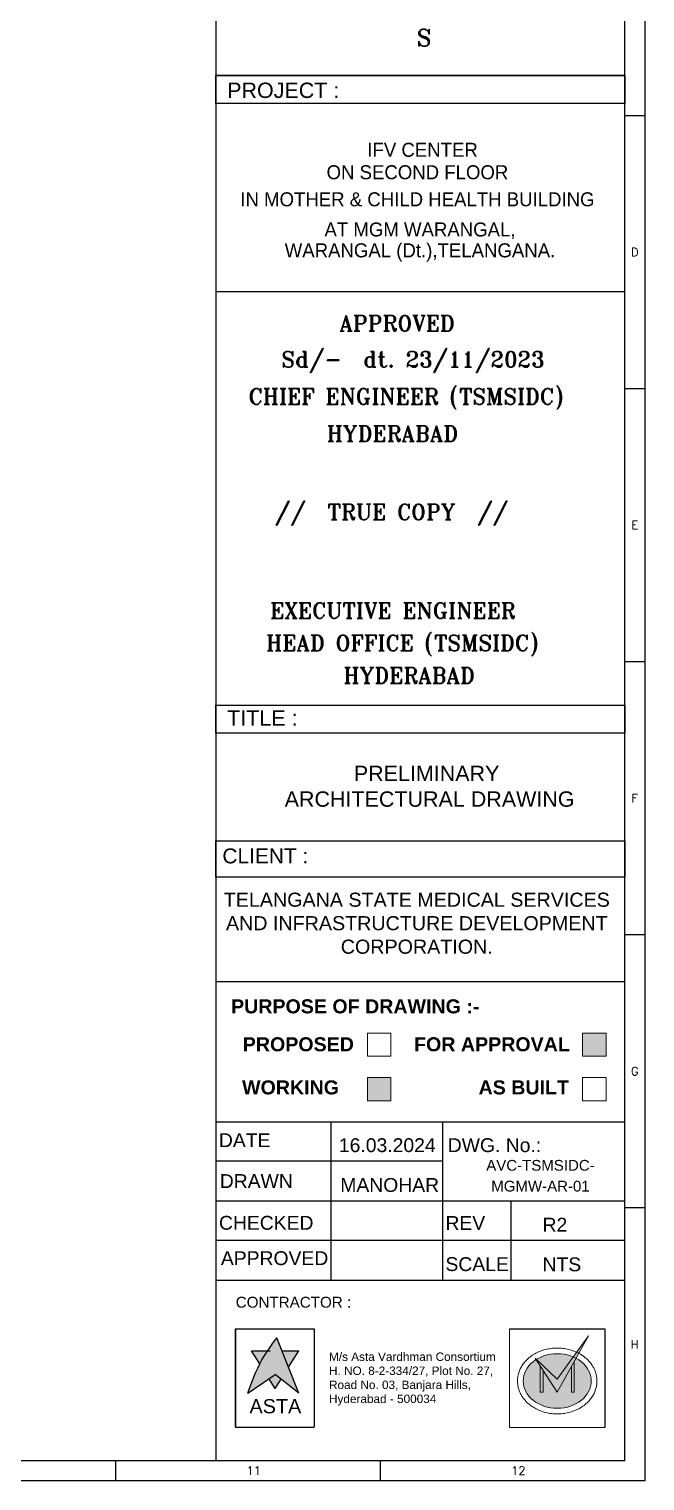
# Model space of a CAD drawing. Extents: x 2733443 to 3206532, y -1516114 to -1264405.
# Drawn here: x 2783369 to 2795389, y -1389320 to -1360977 of the extents above; entities that cross this region are included whole.
import ezdxf
from ezdxf.enums import TextEntityAlignment as Align

# ---------------------------------------------------------------- set-up
doc = ezdxf.new("R2010")
doc.units = 0
doc.header["$MEASUREMENT"] = 0
doc.linetypes.add('1', pattern=[0, 0, 0])
doc.layers.get('0').update_dxf_attribs({"color": 250, "linetype": '1'})
doc.layers.add('0.0', color=8, linetype='Continuous', lineweight=0)
doc.layers.add('formate text', color=8, linetype='Continuous', lineweight=0)
for name, color, linetype in [('GRIDS', 2, 'Continuous'), ('TEXT', 5, '1'), ('TITLE', 7, 'Continuous'), ('walls', 1, 'Continuous')]:
    doc.layers.add(name, color=color, linetype=linetype)
doc.styles.add('ARIAL', font='arial.ttf')
doc.styles.add('FORMATE', font='arialbd.ttf')
doc.styles.add('ROMANS', font='romans.shx')
doc.styles.add('ROMANT', font='romant.shx')
doc.styles.add('RT', font='romant.shx')
doc.styles.add('style3', font='arialbd.ttf')

# ---------------------------------------------------------------- blocks, each defined once
blk = doc.blocks.new('A$C1BA14061')
at = {"layer": 'TITLE', "color": 7}
for p, q in [((203982, 0), (203982, -140464)), ((203982, -52674), (202692, -52674)), ((203982, -70232), (202692, -70232)), ((203982, -87790), (202692, -87790)), ((203982, -105348), (202692, -105348)), ((203982, -122906), (202692, -122906)), ((203982, -140464), (0, -140464))]:
    blk.add_line(p, q, dxfattribs=at)
at = {"layer": 'TITLE'}
for q in [(202692, -1290), (1204, -139174)]:
    blk.add_line((202692, -139174), q, dxfattribs=at)
at = {"layer": 'TITLE', "color": 0}
for p, q in [((169971, -140464), (169971, -139174)), ((186976, -140464), (186976, -139174))]:
    blk.add_line(p, q, dxfattribs=at)
at = {"layer": 'TITLE', "color": 7, "style": 'ROMANS', "width": 1}
for s, p in [('D', (203324, -61439)), ('E', (203324, -78997)), ('F', (203324, -96555)), ('G', (203324, -114113)), ('H', (203324, -131671))]:
    blk.add_text(s, height=535, dxfattribs=at).set_placement(p, align=Align.MIDDLE)
at = {"layer": 'TITLE', "color": 0, "style": 'ROMANS', "width": 1}
for s, p in [('11', (178836, -139799)), ('12', (195842, -139799))]:
    blk.add_text(s, height=534.7, dxfattribs=at).set_placement(p, align=Align.MIDDLE)
blk = doc.blocks.new('IVF-CONTRACTOR')
at = {"lineweight": -3, "true_color": 0x293189}
h = blk.add_hatch(color=177, dxfattribs=at)
h.dxf.hatch_style = 1
edge = h.paths.add_edge_path()
edge.add_spline(control_points=[(3037286, -1386527), (3037185, -1386667), (3036944, -1387001), (3036801, -1387388), (3036719, -1387609)], knot_values=[0, 0, 0, 0, 519.520055, 1226.818077, 1226.818077, 1226.818077, 1226.818077], degree=3, periodic=0)
edge.add_line((3036719, -1387609), (3037255, -1387240))
edge.add_line((3037255, -1387240), (3037717, -1387609))
edge.add_line((3037717, -1387609), (3037286, -1386527))
at = {"lineweight": -3, "true_color": 0xc7c8ca}
h = blk.add_hatch(color=9, dxfattribs=at)
h.dxf.hatch_style = 1
edge = h.paths.add_edge_path()
edge.add_spline(control_points=[(3036953, -1387033), (3036967, -1387008), (3037022, -1386919), (3037088, -1386836), (3037139, -1386779)], knot_values=[3356.588859, 3356.588859, 3356.588859, 3356.588859, 3831.174934, 5081.098827, 5081.098827, 5081.098827, 5081.098827], degree=3, periodic=0)
edge.add_line((3037139, -1386779), (3036793, -1386779))
edge.add_line((3036793, -1386779), (3036953, -1387033))
h.paths.add_polyline_path([(3037717, -1386779), (3037386, -1386779), (3037515, -1387102)])
h.paths.add_polyline_path([(3037370, -1387332), (3037255, -1387240), (3037134, -1387323), (3037255, -1387517)])
at = {"true_color": 0xed1f24}
h = blk.add_hatch(color=240, dxfattribs=at)
h.dxf.hatch_style = 1
edge = h.paths.add_edge_path()
edge.add_line((3042329, -1386921), (3042349, -1386951))
edge.add_ellipse((3042760, -1387369), major_axis=(-665, 0), ratio=0.800236, start_angle=-52.6357, end_angle=-51.8324, ccw=False)
edge.add_line((3042356, -1386946), (3042329, -1386921))
at = {"layer": '0.0', "true_color": 0xed1f24}
h = blk.add_hatch(color=240, dxfattribs=at)
h.dxf.hatch_style = 1
edge = h.paths.add_edge_path()
edge.add_line((3042760, -1387590), (3043125, -1386925))
edge.add_ellipse((3042760, -1387369), major_axis=(-665, 0), ratio=0.800236, start_angle=-123.3804, end_angle=-117.8517)
edge.add_line((3043070, -1386899), (3042760, -1387331))
edge.add_line((3042760, -1387331), (3042356, -1386946))
edge.add_ellipse((3042760, -1387369), major_axis=(-665, 0), ratio=0.800236, start_angle=-52.6357, end_angle=-51.8324)
edge.add_line((3042349, -1386951), (3042760, -1387590))
edge = h.paths.add_edge_path()
edge.add_spline(control_points=[(3043179, -1386828), (3043165, -1386821), (3043150, -1386814), (3043136, -1386807)], knot_values=[-2.156071, -2.156071, -2.156071, -2.156071, -2.090953, -2.090953, -2.090953, -2.090953], degree=3, periodic=0)
edge.add_line((3043136, -1386807), (3043070, -1386899))
edge.add_ellipse((3042760, -1387369), major_axis=(-665, 0), ratio=0.800236, start_angle=-123.3804, end_angle=-117.8517, ccw=False)
edge.add_line((3043125, -1386925), (3043179, -1386828))
edge = h.paths.add_edge_path()
edge.add_line((3043367, -1386486), (3043136, -1386807))
edge.add_spline(control_points=[(3043136, -1386807), (3043150, -1386814), (3043165, -1386821), (3043179, -1386828)], knot_values=[-2.156071, -2.156071, -2.156071, -2.156071, -2.090953, -2.090953, -2.090953, -2.090953], degree=3, periodic=0)
edge.add_line((3043179, -1386828), (3043367, -1386486))
at = {"layer": '0.0', "true_color": 0x139b48}
h = blk.add_hatch(color=114, dxfattribs=at)
h.dxf.hatch_style = 1
edge = h.paths.add_edge_path()
edge.add_ellipse((3042760, -1387369), major_axis=(-665, 0), ratio=0.800236, start_angle=-51.8324, end_angle=236.6196)
edge.add_line((3043125, -1386925), (3043091, -1386988))
edge.add_line((3043091, -1386988), (3043091, -1387590))
edge.add_line((3043091, -1387590), (3043036, -1387590))
edge.add_line((3043036, -1387590), (3043036, -1387088))
edge.add_line((3043036, -1387088), (3042760, -1387590))
edge.add_line((3042760, -1387590), (3042484, -1387160))
edge.add_line((3042484, -1387160), (3042484, -1387590))
edge.add_line((3042484, -1387590), (3042428, -1387590))
edge.add_line((3042428, -1387590), (3042428, -1387075))
edge.add_line((3042428, -1387075), (3042349, -1386951))
edge = h.paths.add_edge_path()
edge.add_ellipse((3042760, -1387369), major_axis=(-665, 0), ratio=0.800236, start_angle=-117.8517, end_angle=-52.6357)
edge.add_line((3042356, -1386946), (3042760, -1387331))
edge.add_line((3042760, -1387331), (3043070, -1386899))
at = {"layer": '0.0', "true_color": 0x000000}
h = blk.add_hatch(color=18, dxfattribs=at)
h.dxf.hatch_style = 1
h.paths.add_polyline_path([(3042484, -1387160), (3042428, -1387075), (3042428, -1387590), (3042484, -1387590)])
h.paths.add_polyline_path([(3043036, -1387590), (3043091, -1387590), (3043091, -1386988), (3043036, -1387088)])
at = {"color": 18, "lineweight": -3, "true_color": 0x000000}
for p, q in [((3036484, -1386350), (3038013, -1386350)), ((3036484, -1388267), (3036484, -1386350)), ((3036485, -1386350), (3038009, -1386350)), ((3036485, -1388278), (3036485, -1386350)), ((3038013, -1386350), (3038013, -1388267)), ((3041829, -1386350), (3043688, -1386350)), ((3043688, -1386350), (3043688, -1388278)), ((3038011, -1388278), (3036483, -1388278))]:
    blk.add_line(p, q, dxfattribs=at)
at = {"color": 251, "lineweight": -3, "true_color": 0x636466}
for p, q in [((3037717, -1387609), (3037286, -1386527)), ((3036793, -1386779), (3037155, -1386779)), ((3036953, -1387033), (3036793, -1386779)), ((3037386, -1386779), (3037717, -1386779)), ((3037515, -1387102), (3037717, -1386779)), ((3036719, -1387609), (3037255, -1387240)), ((3037255, -1387517), (3037134, -1387323)), ((3037717, -1387609), (3037255, -1387240)), ((3037255, -1387517), (3037370, -1387332))]:
    blk.add_line(p, q, dxfattribs=at)
blk.add_spline([(3036719, -1387609), (3036998, -1386959), (3037286, -1386527)], degree=3, dxfattribs=at)
at = {"layer": '0.0', "color": 18, "true_color": 0x000000}
for p, q in [((3036485, -1386350), (3038009, -1386350)), ((3036485, -1388278), (3036485, -1386350)), ((3036485, -1388278), (3036485, -1386350)), ((3036485, -1386350), (3038009, -1386350)), ((3038013, -1386350), (3038013, -1388278)), ((3041829, -1386350), (3043688, -1386350)), ((3041829, -1388278), (3041829, -1386350)), ((3042760, -1387590), (3043367, -1386486)), ((3042760, -1387331), (3043367, -1386486)), ((3043688, -1386350), (3043688, -1388278)), ((3042760, -1387590), (3042329, -1386921)), ((3042329, -1386921), (3042760, -1387331)), ((3042428, -1387075), (3042428, -1387590)), ((3043036, -1387088), (3043036, -1387590)), ((3043091, -1387590), (3043091, -1386988)), ((3042484, -1387590), (3042484, -1387160)), ((3042428, -1387590), (3042484, -1387590)), ((3043036, -1387590), (3043091, -1387590)), ((3038009, -1388278), (3036485, -1388278)), ((3043688, -1388278), (3041829, -1388278))]:
    blk.add_line(p, q, dxfattribs=at)
blk.add_ellipse((3042760, -1387369), major_axis=(-665, 0), ratio=0.800236, start_param=-3.141592653589793, end_param=3.141592653589793, dxfattribs=at)
blk.add_open_spline([(3043535, -1387369), (3043535, -1387353), (3043534, -1387336), (3043530, -1387296), (3043527, -1387272), (3043516, -1387226), (3043509, -1387202), (3043492, -1387157), (3043483, -1387135), (3043460, -1387092), (3043448, -1387071), (3043420, -1387031), (3043405, -1387011), (3043372, -1386974), (3043355, -1386956), (3043318, -1386922), (3043298, -1386906), (3043258, -1386875), (3043236, -1386861), (3043183, -1386829), (3043150, -1386812), (3043081, -1386783), (3043045, -1386771), (3042972, -1386750), (3042935, -1386742), (3042860, -1386731), (3042821, -1386728), (3042745, -1386726), (3042706, -1386727), (3042630, -1386735), (3042593, -1386741), (3042518, -1386757), (3042482, -1386768), (3042412, -1386794), (3042377, -1386809), (3042312, -1386843), (3042280, -1386862), (3042221, -1386905), (3042194, -1386928), (3042147, -1386974), (3042127, -1386996), (3042091, -1387042), (3042074, -1387067), (3042045, -1387117), (3042033, -1387143), (3042012, -1387197), (3042003, -1387225), (3041992, -1387276), (3041988, -1387299), (3041984, -1387347), (3041984, -1387371), (3041986, -1387418), (3041989, -1387442), (3041997, -1387489), (3042003, -1387512), (3042018, -1387557), (3042026, -1387580), (3042047, -1387623), (3042058, -1387645), (3042084, -1387686), (3042098, -1387706), (3042129, -1387744), (3042145, -1387762), (3042180, -1387798), (3042199, -1387814), (3042238, -1387846), (3042259, -1387861), (3042311, -1387894), (3042343, -1387912), (3042409, -1387944), (3042444, -1387957), (3042515, -1387980), (3042552, -1387989), (3042626, -1388003), (3042664, -1388007), (3042740, -1388012), (3042778, -1388012), (3042854, -1388008), (3042892, -1388003), (3042966, -1387989), (3043003, -1387980), (3043074, -1387958), (3043109, -1387944), (3043175, -1387913), (3043208, -1387895), (3043268, -1387856), (3043297, -1387834), (3043351, -1387787), (3043376, -1387761), (3043416, -1387713), (3043432, -1387690), (3043462, -1387643), (3043475, -1387619), (3043497, -1387569), (3043507, -1387543), (3043522, -1387491), (3043527, -1387464), (3043533, -1387415), (3043535, -1387392), (3043535, -1387369)], degree=3, knots=[-3.141593, -3.141593, -3.141593, -3.141593, -3.06788, -3.06788, -2.960953, -2.960953, -2.854026, -2.854026, -2.747099, -2.747099, -2.640172, -2.640172, -2.533245, -2.533245, -2.426319, -2.426319, -2.319392, -2.319392, -2.212465, -2.212465, -2.059875, -2.059875, -1.907286, -1.907286, -1.754697, -1.754697, -1.602107, -1.602107, -1.449518, -1.449518, -1.296928, -1.296928, -1.144339, -1.144339, -0.99175, -0.99175, -0.83916, -0.83916, -0.686571, -0.686571, -0.558641, -0.558641, -0.43071, -0.43071, -0.30278, -0.30278, -0.17485, -0.17485, -0.068516, -0.068516, 0.037819, 0.037819, 0.144154, 0.144154, 0.250488, 0.250488, 0.356823, 0.356823, 0.463157, 0.463157, 0.569492, 0.569492, 0.675826, 0.675826, 0.782161, 0.782161, 0.888495, 0.888495, 1.039928, 1.039928, 1.191361, 1.191361, 1.342794, 1.342794, 1.494227, 1.494227, 1.64566, 1.64566, 1.797093, 1.797093, 1.948526, 1.948526, 2.099959, 2.099959, 2.251392, 2.251392, 2.402825, 2.402825, 2.554258, 2.554258, 2.675591, 2.675591, 2.796924, 2.796924, 2.918258, 2.918258, 3.039591, 3.039591, 3.141593, 3.141593, 3.141593, 3.141593], dxfattribs=at)
at = {"lineweight": -3, "attachment_point": 1, "style": 'ARIAL'}
for s, width, gutter_width, insert, char_height in [('{\\C256;CONTRACTOR :}', 3919.85, 1060, (3036485, -1385725), 212.06), ('{\\C256;M/s Asta Vardhman Consortium\\PH. NO. 8-2-334/27, Plot No. 27, Road No. 03, Banjara Hills, Hyderabad - 500034}', 3696.75, 822, (3038306, -1386813), 164.38)]:
    blk.add_mtext_dynamic_manual_height_columns(s, width=width, gutter_width=gutter_width, heights=[0], dxfattribs=dict(at, insert=insert, char_height=char_height))
at = {"color": 18, "lineweight": 100, "true_color": 0x000000, "insert": (3036754, -1387723), "char_height": 276.9, "attachment_point": 1, "style": 'ARIAL'}
blk.add_mtext_dynamic_manual_height_columns('ASTA', width=997.56, gutter_width=254, heights=[0], dxfattribs=at)

msp = doc.modelspace()

# ---------------------------------------------------------------- hatches: boundary and pattern name
at = {"layer": 'walls', "lineweight": -3}
h = msp.add_hatch(color=1, dxfattribs=at)
h.dxf.hatch_style = 1
h.paths.add_polyline_path([(2794170.5828, -1381027.9204), (2794630.6827, -1381027.9204), (2794630.6827, -1380576.8516), (2794170.5828, -1380576.8516)])
h.paths.add_polyline_path([(2789971.5048, -1381897.891), (2790431.6048, -1381897.891), (2790431.6048, -1381446.8222), (2789971.5048, -1381446.8222)])

# ---------------------------------------------------------------- linework, layer by layer
at = {"color": 18, "ltscale": 2, "true_color": 0x000000}
msp.add_line((2787016.0149, -1382308.689), (2794997.0723, -1382308.689), dxfattribs=at)
for p, q in [((2789265.8451, -1385403.3701), (2789265.8451, -1382303.8735)), ((2791437.7986, -1382303.8735), (2791437.7986, -1385403.3701)), ((2791437.7986, -1383078.5758), (2787016.0149, -1383078.5758)), ((2787016.0149, -1383853.6218), (2794997.0723, -1383853.6218)), ((2792776.2099, -1385403.0264), (2792776.2099, -1383853.6218)), ((2794997.0723, -1384628.3241), (2787016.0149, -1384628.3241))]:
    msp.add_line(p, q)
at = {"ltscale": 2}
msp.add_line((2787016.0149, -1385403.0264), (2794997.0723, -1385403.0264), dxfattribs=at)
at = {"layer": '0.0', "color": 7, "lineweight": 15, "elevation": -173.1206}
for points in [[(2789971.5048, -1380576.8516), (2790431.6048, -1380576.8516), (2790431.6048, -1381027.9204), (2789971.5048, -1381027.9204)], [(2794170.5828, -1380576.8516), (2794630.6827, -1380576.8516), (2794630.6827, -1381027.9204), (2794170.5828, -1381027.9204)], [(2789971.5048, -1381446.8222), (2790431.6048, -1381446.8222), (2790431.6048, -1381897.891), (2789971.5048, -1381897.891)], [(2794170.5828, -1381446.8222), (2794630.6827, -1381446.8222), (2794630.6827, -1381897.891), (2794170.5828, -1381897.891)]]:
    msp.add_lwpolyline(points, close=True, dxfattribs=at)
at = {"layer": 'TITLE'}
for p, q in [((2787016.0149, -1347073.5222), (2787016.0149, -1388928.8784)), ((2794997.0723, -1361881.6141), (2787016.0149, -1361881.6141)), ((2787016.0149, -1366098.7703), (2794994.2309, -1366098.7703)), ((2787016.0149, -1374176.9057), (2794994.2309, -1374176.9057)), ((2787016.0149, -1374724.4303), (2787016.0149, -1374176.9057)), ((2794994.2309, -1374176.9057), (2794994.2309, -1374724.4303)), ((2794994.2309, -1374724.4303), (2787016.0149, -1374724.4303))]:
    msp.add_line(p, q, dxfattribs=at)
for points in [[(2787016.0149, -1361881.6141), (2794994.2309, -1361881.6141), (2794994.2309, -1362429.1387), (2787016.0149, -1362429.1387)], [(2787016.0149, -1376825.3785), (2794997.0723, -1376825.3785), (2794997.0723, -1377534.8622), (2787016.0149, -1377534.8622)]]:
    msp.add_lwpolyline(points, close=True, dxfattribs=at)
at = {"layer": 'walls', "color": 7, "lineweight": -3}
msp.add_line((2787016.0149, -1379571.4322), (2794997.0723, -1379571.4322), dxfattribs=at)
at = {"layer": 'walls', "color": 18, "lineweight": -3, "true_color": 0x000000}
msp.add_line((2787016.0149, -1382308.689), (2794997.0723, -1382308.689), dxfattribs=at)

# ---------------------------------------------------------------- block references
at = {"color": 240, "true_color": 0xed1f24}
msp.add_blockref('IVF-CONTRACTOR', (-249082.8802, 0), dxfattribs=at)
at = {"layer": 'TITLE', "xscale": 0.3035552556082519, "yscale": 0.3035553943041123, "zscale": 0.3035553665695551}
msp.add_blockref('A$C1BA14061', (2733468.7939, -1346681.9547), dxfattribs=at)

# ---------------------------------------------------------------- texts
at = {"layer": 'formate text', "color": 7, "lineweight": 15, "ltscale": 100, "style": 'style3'}
msp.add_text('PURPOSE OF DRAWING :-', height=273.914679, dxfattribs=at).set_placement((2787311.5428, -1380192.1383, -173.1206))
at = {"layer": 'formate text', "color": 7, "lineweight": 15, "style": 'FORMATE'}
for s, height, p in [('PROPOSED ', 273.91468, (2789814.7806, -1380932.8181, -173.1206)), ('FOR APPROVAL', 273.914679, (2793922.6646, -1380932.8181, -173.1206)), ('WORKING', 273.91468, (2789417.5452, -1381774.4752, -173.1206)), ('AS BUILT', 273.91468, (2793905.8818, -1381774.4752, -173.1206))]:
    msp.add_text(s, height=height, dxfattribs=at).set_placement(p, align=Align.RIGHT)
at = {"layer": 'GRIDS', "color": 0, "lineweight": 30, "style": 'ROMANT'}
for s, height, p in [(' APPROVED ', 307.05521, (2789216.1489, -1366875.3924)), ('Sd/-  dt. 23/11/2023', 307.055208, (2788295.4273, -1367579.9121)), ('CHIEF ENGINEER (TSMSIDC)', 307.055208, (2787654.0768, -1368303.9832)), ('HYDERABAD', 307.05521, (2789176.9109, -1369028.1021)), ('//  TRUE COPY  //', 307.055208, (2788168.0283, -1370556.8459)), (' EXECUTIVE ENGINEER', 307.055208, (2787865.1614, -1372482.3895)), ('HEAD OFFICE (TSMSIDC)', 307.055208, (2787995.801, -1373114.4834)), ('HYDERABAD', 307.05521, (2789503.4932, -1373751.0505))]:
    msp.add_text(s, height=height, dxfattribs=at).set_placement(p)
at = {"layer": 'TEXT', "color": 7, "style": 'RT'}
msp.add_text('S', height=329.2738, dxfattribs=at).set_placement((2790936.3276, -1361311.6797))
at = {"layer": 'TITLE', "color": 7, "style": 'ARIAL'}
for s, height, p in [('PROJECT :', 300, (2787235.2296, -1362323.2595)), ('TITLE :', 300, (2787235.2296, -1374575.4803)), ('CLIENT :', 291.90184, (2787141.993, -1377264.214)), ('16.03.2024', 270, (2789415.9861, -1382900.5535)), ('DWG. No.:', 270, (2791540.4072, -1382900.591)), ('MANOHAR', 270, (2789443.1103, -1383677.5678)), ('REV', 270, (2791495.3641, -1384418.4981)), ('R2', 270, (2793389.9533, -1384452.6139)), ('SCALE', 270, (2791495.3641, -1385222.6107)), ('NTS', 270, (2793389.9533, -1385227.3162))]:
    msp.add_text(s, height=height, dxfattribs=at).set_placement(p)
at = {"layer": 'TITLE', "color": 7, "style": 'ARIAL', "width": 0.95}
for s, p in [(' IFV CENTER', (2790998.6854, -1363471.5571, 36.7234)), ('ON SECOND FLOOR ', (2790998.6854, -1363909.365, 36.7234)), ('IN MOTHER & CHILD HEALTH BUILDING ', (2790998.6854, -1364437.8664, 36.7234)), ('AT MGM WARANGAL,', (2790998.6854, -1365026.7434, 36.7234)), ('WARANGAL (Dt.),TELANGANA.', (2790998.6854, -1365434.0746, 36.7234))]:
    msp.add_text(s, height=273.316355, rotation=0.00004919, dxfattribs=at).set_placement(p, align=Align.CENTER)
at = {"layer": 'TITLE', "color": 7, "style": 'ARIAL'}
for s, p in [('DATE', (2787576.9691, -1382668.9413)), ('DRAWN ', (2787856.1844, -1383466.0133)), ('CHECKED', (2787997.518, -1384280.8403)), ('APPROVED', (2788160.7393, -1384971.5857))]:
    msp.add_text(s, height=270, dxfattribs=at).set_placement(p, align=Align.MIDDLE_CENTER)
for s, height, p in [('AVC-TSMSIDC-', 209.832616, (2793349.7709, -1383263.535)), ('MGMW-AR-01', 209.83262, (2793349.7709, -1383670.123))]:
    msp.add_text(s, height=height, dxfattribs=at).set_placement(p, align=Align.CENTER)
at = {"layer": 'TITLE', "color": 7, "insert": (2791127.7041, -1375358.8557), "char_height": 300, "width": 7456.894454, "attachment_point": 2, "rotation": 0.00004919, "style": 'ARIAL'}
msp.add_mtext('PRELIMINARY\\P ARCHITECTURAL DRAWING', dxfattribs=at)
at = {"layer": 'TITLE', "color": 18, "true_color": 0x000000, "insert": (2790935.9032, -1377836.2235), "char_height": 275, "width": 7820.810597, "attachment_point": 2, "style": 'ARIAL'}
msp.add_mtext('{\\fArial|b0|i0|c0|p34;TELANGANA STATE MEDICAL SERVICES AND INFRASTRUCTURE DEVELOPMENT CORPORATION.}', dxfattribs=at)

doc.saveas('drawing.dxf')
